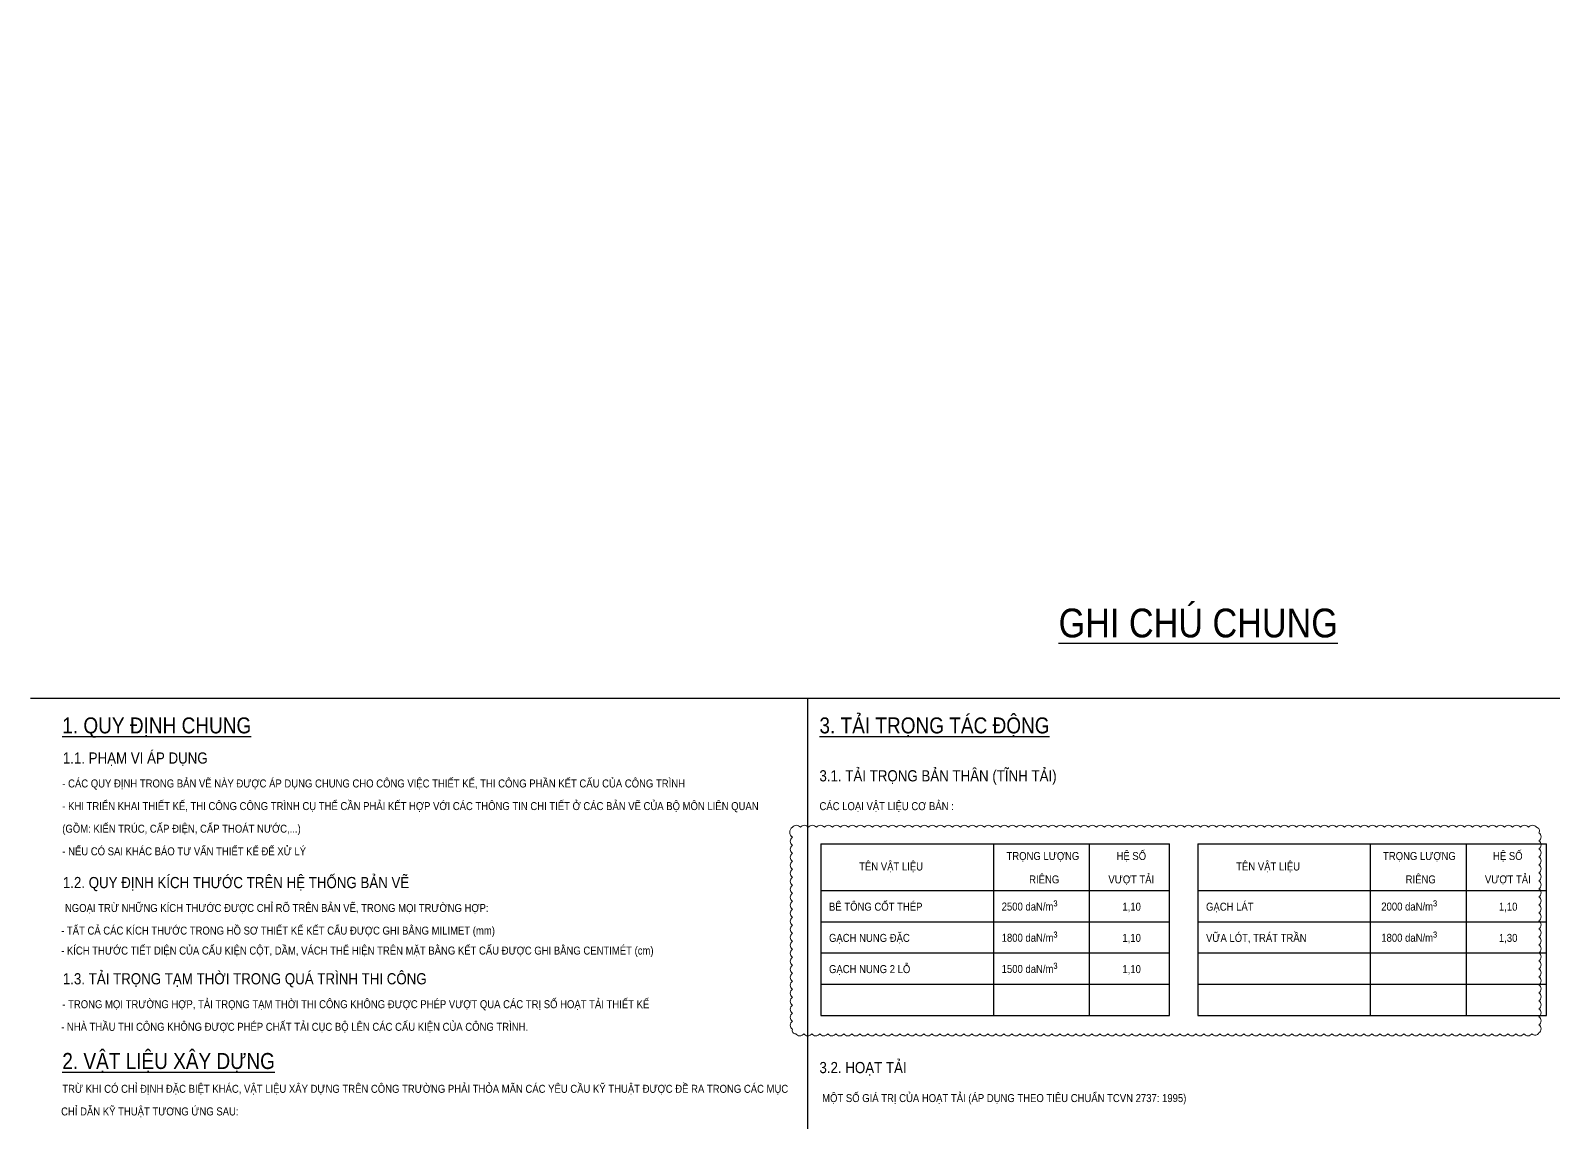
# Model space of a CAD drawing. Header units: millimetres. Extents: x 2163745 to 2518004, y -1043843 to -896215.
# Drawn here: x 2163745 to 2211336, y -930349 to -896215 of the extents above; entities that cross this region are included whole.
import ezdxf
from ezdxf.enums import TextEntityAlignment as Align

# ---------------------------------------------------------------- set-up
doc = ezdxf.new("R2010")
doc.units = ezdxf.units.MM
doc.header["$LTSCALE"] = 250
doc.header["$MEASUREMENT"] = 0
doc.layers.get('DEFPOINTS').update_dxf_attribs({"color": 185, "lineweight": 20})
for name, color, linetype in [('BORDER', 3, 'Continuous'), ('CDC.03.BORDER', 3, 'Continuous'), ('CDC.06.TEXT', 2, 'Continuous'), ('CDC.11.NOTE', 8, 'Continuous')]:
    doc.layers.add(name, color=color, linetype=linetype)
doc.styles.add('ARIAL', font='arial.ttf', dxfattribs={"width": 0.85})

msp = doc.modelspace()

# ---------------------------------------------------------------- linework, layer by layer
at = {"layer": 'CDC.03.BORDER'}
for p, q in [((2235326.4, -917095.2), (2163745.1, -917095.2)), ((2188032.8, -970589), (2188032.8, -917095.2))]:
    msp.add_line(p, q, dxfattribs=at)
at = {"layer": 'CDC.11.NOTE'}
for p, q in [((2188436.8, -921636.3), (2188436.8, -926999.5)), ((2188436.8, -921636.3), (2199337.1, -921636.3)), ((2193852, -926999.5), (2193852, -921636.3)), ((2196837.3, -926999.5), (2196837.3, -921636.3)), ((2199337.1, -926999.5), (2199337.1, -921636.3)), ((2200217, -921636.3), (2211116.8, -921636.3)), ((2200217, -921636.3), (2200217, -926999.5)), ((2205616.7, -926999.5), (2205616.7, -921636.3)), ((2208617, -926999.5), (2208617, -921636.3)), ((2211116.8, -926999.5), (2211116.8, -921636.3)), ((2188436.8, -923099), (2199337.1, -923099)), ((2200217, -923099), (2211116.8, -923099)), ((2188436.8, -924074.2), (2199337.1, -924074.2)), ((2200217, -924074.2), (2211116.8, -924074.2)), ((2188436.8, -925049.3), (2199337.1, -925049.3)), ((2200217, -925049.3), (2211116.8, -925049.3)), ((2188436.8, -926024.4), (2199337.1, -926024.4)), ((2200217, -926024.4), (2211116.8, -926024.4)), ((2188436.8, -926999.5), (2199337.1, -926999.5)), ((2200217, -926999.5), (2211116.8, -926999.5))]:
    msp.add_line(p, q, dxfattribs=at)
at = {"layer": 'DEFPOINTS', "color": 6}
msp.add_lwpolyline([(2187552, -921121, -0.5205671), (2187802, -921121, -0.5205671), (2188052, -921121, -0.5205671), (2188302, -921121, -0.5205671), (2188552, -921121, -0.5205671), (2188802, -921121, -0.5205671), (2189052, -921121, -0.5205671), (2189302, -921121, -0.5205671), (2189552, -921121, -0.5205671), (2189802, -921121, -0.5205671), (2190052, -921121, -0.5205671), (2190302, -921121, -0.5205671), (2190552, -921121, -0.5205671), (2190802, -921121, -0.5205671), (2191052, -921121, -0.5205671), (2191302, -921121, -0.5205671), (2191552, -921121, -0.5205671), (2191802, -921121, -0.5205671), (2192052, -921121, -0.5205671), (2192302, -921121, -0.5205671), (2192552, -921121, -0.5205671), (2192802, -921121, -0.5205671), (2193052, -921121, -0.5205671), (2193302, -921121, -0.5205671), (2193552, -921121, -0.5205671), (2193802, -921121, -0.5205671), (2194052, -921121, -0.5205671), (2194302, -921121, -0.5205671), (2194552, -921121, -0.5205671), (2194802, -921121, -0.5205671), (2195052, -921121, -0.5205671), (2195302, -921121, -0.5205671), (2195552, -921121, -0.5205671), (2195802, -921121, -0.5205671), (2196052, -921121, -0.5205671), (2196302, -921121, -0.5205671), (2196552, -921121, -0.5205671), (2196802, -921121, -0.5205671), (2197052, -921121, -0.5205671), (2197302, -921121, -0.5205671), (2197552, -921121, -0.5205671), (2197802, -921121, -0.5205671), (2198052, -921121, -0.5205671), (2198302, -921121, -0.5205671), (2198552, -921121, -0.5205671), (2198802, -921121, -0.5205671), (2199052, -921121, -0.5205671), (2199302, -921121, -0.5205671), (2199552, -921121, -0.5205671), (2199802, -921121, -0.5205671), (2200052, -921121, -0.5205671), (2200302, -921121, -0.5205671), (2200552, -921121, -0.5205671), (2200802, -921121, -0.5205671), (2201052, -921121, -0.5205671), (2201302, -921121, -0.5205671), (2201552, -921121, -0.5205671), (2201802, -921121, -0.5205671), (2202052, -921121, -0.5205671), (2202302, -921121, -0.5205671), (2202552, -921121, -0.5205671), (2202802, -921121, -0.5205671), (2203052, -921121, -0.5205671), (2203302, -921121, -0.5205671), (2203552, -921121, -0.5205671), (2203802, -921121, -0.5205671), (2204052, -921121, -0.5205671), (2204302, -921121, -0.5205671), (2204552, -921121, -0.5205671), (2204802, -921121, -0.5205671), (2205052, -921121, -0.5205671), (2205302, -921121, -0.5205671), (2205552, -921121, -0.5205671), (2205802, -921121, -0.5205671), (2206052, -921121, -0.5205671), (2206302, -921121, -0.5205671), (2206552, -921121, -0.5205671), (2206802, -921121, -0.5205671), (2207052, -921121, -0.5205671), (2207302, -921121, -0.5205671), (2207552, -921121, -0.5205671), (2207802, -921121, -0.5205671), (2208052, -921121, -0.5205671), (2208302, -921121, -0.5205671), (2208552, -921121, -0.5205671), (2208802, -921121, -0.5205671), (2209052, -921121, -0.5205671), (2209302, -921121, -0.5205671), (2209552, -921121, -0.5205671), (2209802, -921121, -0.5205671), (2210052, -921121, -0.5205671), (2210302, -921121, -0.5205671), (2210552, -921121, -0.5205671), (2210802, -921121, -0.5205671), (2210879, -921294, -0.5205671), (2210879, -921544, -0.5205671), (2210879, -921794, -0.5205671), (2210879, -922044, -0.5205671), (2210879, -922294, -0.5205671), (2210879, -922544, -0.5205671), (2210879, -922794, -0.5205671), (2210879, -923044, -0.5205671), (2210879, -923294, -0.5205671), (2210879, -923544, -0.5205671), (2210879, -923794, -0.5205671), (2210879, -924044, -0.5205671), (2210879, -924294, -0.5205671), (2210879, -924544, -0.5205671), (2210879, -924794, -0.5205671), (2210879, -925044, -0.5205671), (2210879, -925294, -0.5205671), (2210879, -925544, -0.5205671), (2210879, -925794, -0.5205671), (2210879, -926044, -0.5205671), (2210879, -926294, -0.5205671), (2210879, -926544, -0.5205671), (2210879, -926794, -0.5205671), (2210879, -927044, -0.5205671), (2210879, -927294, -0.5205671), (2210879, -927544, -0.5205671), (2210660, -927575, -0.5205671), (2210410, -927575, -0.5205671), (2210160, -927575, -0.5205671), (2209910, -927575, -0.5205671), (2209660, -927575, -0.5205671), (2209410, -927575, -0.5205671), (2209160, -927575, -0.5205671), (2208910, -927575, -0.5205671), (2208660, -927575, -0.5205671), (2208410, -927575, -0.5205671), (2208160, -927575, -0.5205671), (2207910, -927575, -0.5205671), (2207660, -927575, -0.5205671), (2207410, -927575, -0.5205671), (2207160, -927575, -0.5205671), (2206910, -927575, -0.5205671), (2206660, -927575, -0.5205671), (2206410, -927575, -0.5205671), (2206160, -927575, -0.5205671), (2205910, -927575, -0.5205671), (2205660, -927575, -0.5205671), (2205410, -927575, -0.5205671), (2205160, -927575, -0.5205671), (2204910, -927575, -0.5205671), (2204660, -927575, -0.5205671), (2204410, -927575, -0.5205671), (2204160, -927575, -0.5205671), (2203910, -927575, -0.5205671), (2203660, -927575, -0.5205671), (2203410, -927575, -0.5205671), (2203160, -927575, -0.5205671), (2202910, -927575, -0.5205671), (2202660, -927575, -0.5205671), (2202410, -927575, -0.5205671), (2202160, -927575, -0.5205671), (2201910, -927575, -0.5205671), (2201660, -927575, -0.5205671), (2201410, -927575, -0.5205671), (2201160, -927575, -0.5205671), (2200910, -927575, -0.5205671), (2200660, -927575, -0.5205671), (2200410, -927575, -0.5205671), (2200160, -927575, -0.5205671), (2199910, -927575, -0.5205671), (2199660, -927575, -0.5205671), (2199410, -927575, -0.5205671), (2199160, -927575, -0.5205671), (2198910, -927575, -0.5205671), (2198660, -927575, -0.5205671), (2198410, -927575, -0.5205671), (2198160, -927575, -0.5205671), (2197910, -927575, -0.5205671), (2197660, -927575, -0.5205671), (2197410, -927575, -0.5205671), (2197160, -927575, -0.5205671), (2196910, -927575, -0.5205671), (2196660, -927575, -0.5205671), (2196410, -927575, -0.5205671), (2196160, -927575, -0.5205671), (2195910, -927575, -0.5205671), (2195660, -927575, -0.5205671), (2195410, -927575, -0.5205671), (2195160, -927575, -0.5205671), (2194910, -927575, -0.5205671), (2194660, -927575, -0.5205671), (2194410, -927575, -0.5205671), (2194160, -927575, -0.5205671), (2193910, -927575, -0.5205671), (2193660, -927575, -0.5205671), (2193410, -927575, -0.5205671), (2193160, -927575, -0.5205671), (2192910, -927575, -0.5205671), (2192660, -927575, -0.5205671), (2192410, -927575, -0.5205671), (2192160, -927575, -0.5205671), (2191910, -927575, -0.5205671), (2191660, -927575, -0.5205671), (2191410, -927575, -0.5205671), (2191160, -927575, -0.5205671), (2190910, -927575, -0.5205671), (2190660, -927575, -0.5205671), (2190410, -927575, -0.5205671), (2190160, -927575, -0.5205671), (2189910, -927575, -0.5205671), (2189660, -927575, -0.5205671), (2189410, -927575, -0.5205671), (2189160, -927575, -0.5205671), (2188910, -927575, -0.5205671), (2188660, -927575, -0.5205671), (2188410, -927575, -0.5205671), (2188160, -927575, -0.5205671), (2187910, -927575, -0.5205671), (2187660, -927575, -0.5205671), (2187552, -927433, -0.5205671), (2187552, -927183, -0.5205671), (2187552, -926933, -0.5205671), (2187552, -926683, -0.5205671), (2187552, -926433, -0.5205671), (2187552, -926183, -0.5205671), (2187552, -925933, -0.5205671), (2187552, -925683, -0.5205671), (2187552, -925433, -0.5205671), (2187552, -925183, -0.5205671), (2187552, -924933, -0.5205671), (2187552, -924683, -0.5205671), (2187552, -924433, -0.5205671), (2187552, -924183, -0.5205671), (2187552, -923933, -0.5205671), (2187552, -923683, -0.5205671), (2187552, -923433, -0.5205671), (2187552, -923183, -0.5205671), (2187552, -922933, -0.5205671), (2187552, -922683, -0.5205671), (2187552, -922433, -0.5205671), (2187552, -922183, -0.5205671), (2187552, -921933, -0.5205671), (2187552, -921683, -0.5205671), (2187552, -921433, -0.5205671)], format="xyb", close=True, dxfattribs=at)

# ---------------------------------------------------------------- texts
at = {"layer": 'CDC.06.TEXT', "style": 'ARIAL', "width": 0.85}
for s, p in [('KHO (TÍNH CHO 1m CHIỀU CAO)', (2200129.8, -905291.3)), ('GARA Ô TÔ', (2200129.8, -908216.7)), ('VĂN PHÒNG LÀM VIỆC', (2188595.1, -909191.8)), ('PHÒNG MÁY', (2200129.8, -909191.8)), ('PHÒNG Ở CĂN HỘ', (2188595.1, -910586.9)), ('BẾP, PHÒNG GIẶT', (2188595.1, -911263)), ('BÊ TÔNG CỐT THÉP', (2188697.6, -923477.7)), ('GẠCH LÁT ', (2200477.9, -923477.7)), ('GẠCH NUNG ĐẶC', (2188697.6, -924452.8)), ('VỮA LÓT, TRÁT TRẦN', (2200477.9, -924452.8)), ('GẠCH NUNG 2 LỖ', (2188697.6, -925427.9))]:
    msp.add_text(s, height=250, dxfattribs=at).set_placement(p, align=Align.TOP_LEFT)
for s, height, p in [('1,20', 300, (2210352.5, -905291.3)), ('1,20', 300, (2210352.5, -908216.7)), ('1,20', 300, (2198817.8, -909191.8)), ('1,20', 300, (2210352.5, -909191.8)), ('1,30', 300, (2198817.8, -910586.9)), ('1,30', 300, (2198817.8, -911263)), ('1,10', 250, (2198442.2, -923477.7)), ('1,10', 250, (2210206.9, -923477.7)), ('1,10', 250, (2198442.2, -924452.8)), ('1,30', 250, (2210206.9, -924452.8)), ('1,10', 250, (2198442.2, -925427.9))]:
    msp.add_text(s, height=height, dxfattribs=at).set_placement(p, align=Align.TOP_RIGHT)
msp.add_text('%%UGHI CHÚ CHUNG', height=900, dxfattribs=at).set_placement((2200234.2, -915185.5), align=Align.CENTER)
at = {"layer": 'CDC.06.TEXT', "color": 4, "style": 'ARIAL', "width": 0.85}
for s, height, p in [('%%U3. TẢI TRỌNG TÁC ĐỘNG', 500, (2188397.8, -918186.4)), ('%%U1. QUY ĐỊNH CHUNG', 500, (2164739.8, -918186.4)), ('1.1. PHẠM VI ÁP DỤNG', 350, (2164756.5, -919131.2)), ('3.1. TẢI TRỌNG BẢN THÂN (TĨNH TẢI)', 350, (2188397.8, -919686.4)), ('1.2. QUY ĐỊNH KÍCH THƯỚC TRÊN HỆ THỐNG BẢN VẼ', 350, (2164756.5, -923023.4)), ('1.3. TẢI TRỌNG TẠM THỜI TRONG QUÁ TRÌNH THI CÔNG', 350, (2164756.5, -926030.3)), ('%%U2. VẬT LIỆU XÂY DỰNG', 500, (2164739.8, -928675.4)), ('3.2. HOẠT TẢI', 350, (2188397.8, -928805.6))]:
    msp.add_text(s, height=height, dxfattribs=at).set_placement(p)
at = {"layer": 'CDC.06.TEXT', "style": 'ARIAL', "width": 0.85}
for s, p in [('- CÁC QUY ĐỊNH TRONG BẢN VẼ NÀY ĐƯỢC ÁP DỤNG CHUNG CHO CÔNG VIỆC THIẾT KẾ, THI CÔNG PHẦN KẾT CẤU CỦA CÔNG TRÌNH', (2164739.8, -919875.8)), ('- KHI TRIỂN KHAI THIẾT KẾ, THI CÔNG CÔNG TRÌNH CỤ THỂ CẦN PHẢI KẾT HỢP VỚI CÁC THÔNG TIN CHI TIẾT Ở CÁC BẢN VẼ CỦA BỘ MÔN LIÊN QUAN  ', (2164739.8, -920582.8)), ('CÁC LOẠI VẬT LIỆU CƠ BẢN :', (2188399.7, -920584.9)), ('(GỒM: KIẾN TRÚC, CẤP ĐIỆN, CẤP THOÁT NƯỚC,...)', (2164739.8, -921289.7)), ('- NẾU CÓ SAI KHÁC BÁO TƯ VẤN THIẾT KẾ ĐỂ XỬ LÝ', (2164739.8, -921996.7)), (' NGOẠI TRỪ NHỮNG KÍCH THƯỚC ĐƯỢC CHỈ RÕ TRÊN BẢN VẼ, TRONG MỌI TRƯỜNG HỢP:', (2164739.8, -923768)), ('- TẤT CẢ CÁC KÍCH THƯỚC TRONG HỒ SƠ THIẾT KẾ KẾT CẤU ĐƯỢC GHI BẰNG MILIMET (mm)', (2164702.6, -924474.9)), ('- KÍCH THƯỚC TIẾT DIỆN CỦA CẤU KIỆN CỘT, DẦM, VÁCH THỂ HIỆN TRÊN MẶT BẰNG KẾT CẤU ĐƯỢC GHI BẰNG CENTIMÉT (cm)', (2164702.6, -925099.2)), ('- TRONG MỌI TRƯỜNG HỢP, TẢI TRỌNG TẠM THỜI THI CÔNG KHÔNG ĐƯỢC PHÉP VƯỢT QUA CÁC TRỊ SỐ HOẠT TẢI THIẾT KẾ ', (2164739.8, -926774.9)), ('- NHÀ THẦU THI CÔNG KHÔNG ĐƯỢC PHÉP CHẤT TẢI CỤC BỘ LÊN CÁC CẤU KIỆN CỦA CÔNG TRÌNH.', (2164702.6, -927481.8)), ('TRỪ KHI CÓ CHỈ ĐỊNH ĐẶC BIỆT KHÁC, VẬT LIỆU XÂY DỰNG TRÊN CÔNG TRƯỜNG PHẢI THỎA MÃN CÁC YÊU CẦU KỸ THUẬT ĐƯỢC ĐỀ RA TRONG CÁC MỤC', (2164739.8, -929420)), (' MỘT SỐ GIÁ TRỊ CỦA HOẠT TẢI (ÁP DỤNG THEO TIÊU CHUẨN TCVN 2737: 1995)', (2188399.7, -929709.3)), ('CHỈ DẪN KỸ THUẬT TƯƠNG ỨNG SAU:', (2164702.6, -930127))]:
    msp.add_text(s, height=250, dxfattribs=at).set_placement(p)
for s, p in [('HỆ SỐ', (2198142.8, -921893.1)), ('HỆ SỐ', (2209907.5, -921893.1)), ('TÊN VẬT LIỆU', (2190637.5, -922220.9)), ('TRỌNG LƯỢNG', (2195379.6, -921893.1)), ('TÊN VẬT LIỆU', (2202417.7, -922220.9)), ('TRỌNG LƯỢNG', (2207144.3, -921893.1)), (' RIÊNG', (2195379.6, -922624.4)), ('VƯỢT TẢI', (2198142.8, -922624.4)), (' RIÊNG', (2207144.3, -922624.4)), ('VƯỢT TẢI', (2209907.5, -922624.4))]:
    msp.add_text(s, height=250, dxfattribs=at).set_placement(p, align=Align.TOP_CENTER)
at = {"layer": 'CDC.06.TEXT', "char_height": 250, "width": 3043.82, "attachment_point": 1, "style": 'ARIAL'}
for s, insert in [('480 daN/m{\\H1.28x;²}', (2206555.1, -905216.9)), ('500 daN/m{\\H1.28x;²}', (2206555.1, -908142.3)), ('200 daN/m{\\H1.28x;²}', (2195020.4, -909117.4)), ('750 daN/m{\\H1.28x;²}', (2206555.1, -909117.4)), ('150 daN/m{\\H1.28x;²}', (2195020.4, -910512.5)), ('150 daN/m{\\H1.28x;²}', (2195020.4, -911188.6)), ('2500 daN/m{\\H1.28x;³}', (2194092.1, -923403.2)), ('2000 daN/m{\\H1.28x;³}', (2205953.8, -923403.2)), ('1800 daN/m{\\H1.28x;³}', (2194092.1, -924378.4)), ('1800 daN/m{\\H1.28x;³}', (2205953.8, -924378.4)), ('1500 daN/m{\\H1.28x;³}', (2194092.1, -925353.5))]:
    msp.add_mtext(s, dxfattribs=dict(at, insert=insert))

# ---------------------------------------------------------------- next in the draw order: wipeouts: each hides what was drawn before it
at = {"color": 6, "ltscale": 2}
msp.add_wipeout([(2178639.9, -896214.8), (2424554.4, -896214.8), (2424554.4, -911860.1), (2178639.9, -911860.1)], dxfattribs=at).dxf.layer = 'BORDER'

doc.saveas('drawing.dxf')
